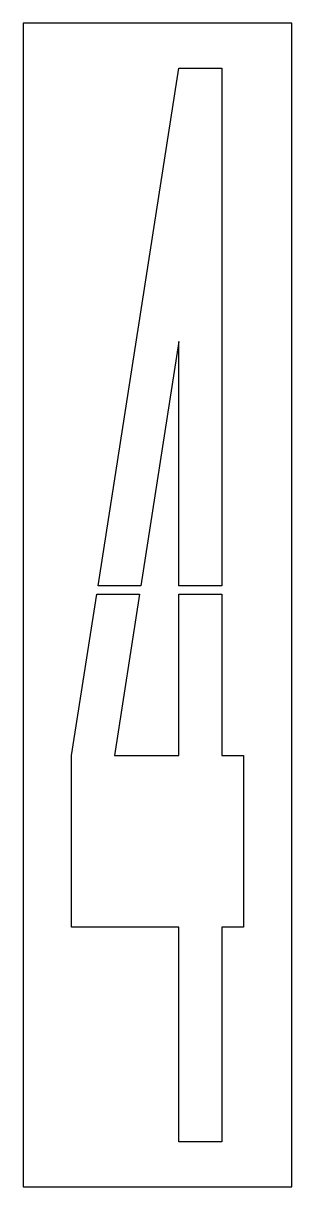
# Model space of a CAD drawing. Extents: x 0 to 24, y 0 to 104.
import ezdxf

# ---------------------------------------------------------------- set-up
doc = ezdxf.new("R2010")
doc.units = 0
doc.layers.add('CUT', color=7, linetype='Continuous')
doc.layers.add('OUTSIDE', color=1, linetype='Continuous')

msp = doc.modelspace()

# ---------------------------------------------------------------- linework, layer by layer
at = {"layer": 'CUT'}
for points in [[(10.5178, 53.7277), (6.6852, 53.7277), (13.9152, 100), (17.7552, 100), (17.7552, 53.7277), (13.9152, 53.7277), (13.9152, 75.5392)], [(17.7552, 23.2), (17.7552, 4), (13.9152, 4), (13.9152, 23.2), (4.3152, 23.2), (4.3152, 38.56), (6.5677, 52.9757), (10.4006, 52.9757), (8.1552, 38.56), (13.9152, 38.56), (13.9152, 52.9757), (17.7552, 52.9757), (17.7552, 38.56), (19.6848, 38.56), (19.6848, 23.2)]]:
    msp.add_lwpolyline(points, close=True, dxfattribs=at)
at = {"layer": 'OUTSIDE'}
msp.add_lwpolyline([(0, 0), (24, 0), (24, 104), (0, 104)], close=True, dxfattribs=at)

doc.saveas('drawing.dxf')
